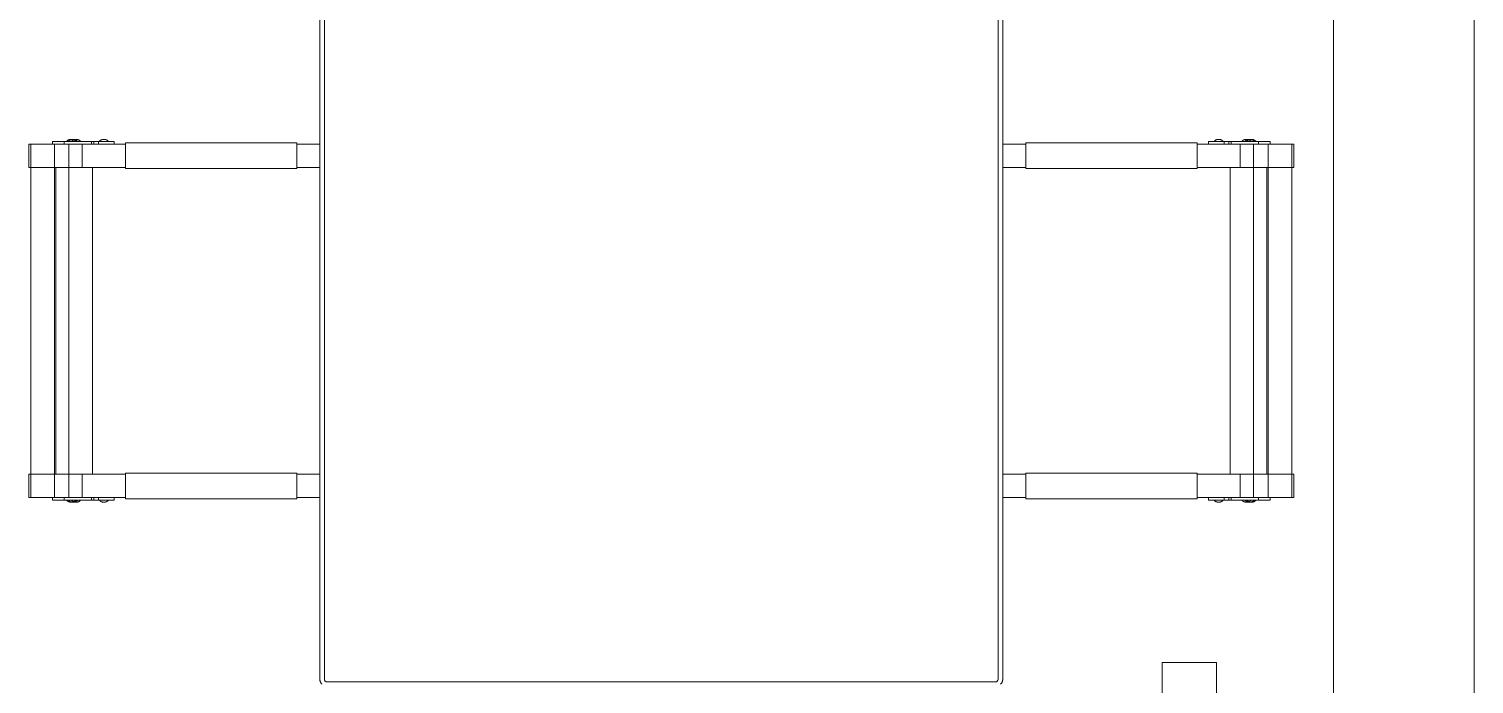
# Model space of a CAD drawing. Header units: inches. Extents: x 22 to 382261, y 22 to 371281.
# Drawn here: x 77000 to 79365, y 53921 to 54993 of the extents above; entities that cross this region are included whole.
import ezdxf

# ---------------------------------------------------------------- set-up
doc = ezdxf.new("R2010")
doc.units = ezdxf.units.IN
doc.header["$MEASUREMENT"] = 0
for name, color, linetype, lineweight in [('I-FURN', 30, 'Continuous', 9), ('I-WALL', 2, 'Continuous', 9), ('Q-CASE', 31, 'Continuous', 9)]:
    doc.layers.add(name, color=color, linetype=linetype, lineweight=lineweight)

# ---------------------------------------------------------------- blocks, each defined once
blk = doc.blocks.new('Casework 26 - Casework 23-692853-01-GROUND FLOOR FURNITURE PLAN')
at = {"layer": 'Q-CASE', "lineweight": 18}
for p, q in [((-22960.3, -2601.8), (-23049.2, -2601.8)), ((-23049.2, -2601.8), (-23049.2, -2690.7)), ((-22960.3, -2690.7), (-22960.3, -2601.8))]:
    blk.add_line(p, q, dxfattribs=at)
blk = doc.blocks.new('DFXFCFB - Dining_Table_9162-V94-01-GROUND FLOOR FURNITURE PLAN')
at = {"layer": 'I-FURN'}
for p, q in [((103.4, 1031.8), (103.4, 1034.8)), ((141.5, 1034.8), (103.4, 1034.8)), ((103.4, 977.3), (103.4, 1031.8)), ((141.5, 1031.8), (103.4, 1031.8)), ((103.4, 993), (103.4, 1031.8)), ((681.2, 1031.8), (103.4, 1031.8)), ((141.5, 1034.8), (141.5, 1031.8)), ((141.5, 1031.8), (141.5, 977.3)), ((643.1, 1031.8), (643.1, 1034.8)), ((681.2, 1034.8), (643.1, 1034.8)), ((643.1, 977.3), (643.1, 1031.8)), ((681.2, 1031.8), (643.1, 1031.8)), ((681.2, 1034.8), (681.2, 1031.8)), ((681.2, 1031.8), (681.2, 977.3)), ((681.2, 1031.8), (681.2, 993)), ((99.1, 977), (99.1, 996.3)), ((103.4, 996.3), (99.1, 996.3)), ((685.6, 996.3), (681.2, 996.3)), ((685.6, 996.3), (685.6, 977)), ((99.1, 932.4), (99.1, 977)), ((103.4, 977), (99.1, 977)), ((681.2, 993), (103.4, 993)), ((103.4, 977.3), (103.4, 969.3)), ((643.1, 993.1), (141.5, 993.1)), ((141.5, 977.3), (141.5, 990.7)), ((141.5, 990.7), (643.1, 990.7)), ((141.5, 969.3), (141.5, 977.3)), ((141.5, 977.3), (141.5, 969.3)), ((643.1, 990.7), (643.1, 977.3)), ((643.1, 977.3), (643.1, 969.3)), ((643.1, 969.3), (643.1, 977.3)), ((681.2, 969.3), (681.2, 977.3)), ((685.6, 977), (681.2, 977)), ((685.6, 977), (685.6, 932.4)), ((95.8, 967.4), (95.8, 965.6)), ((95.8, 965.6), (95.8, 963.9)), ((95.8, 964.4), (95.8, 962.7)), ((95.8, 962.7), (95.8, 960.9)), ((95.8, 959.3), (95.8, 957.6)), ((95.8, 957.6), (95.8, 955.8)), ((103.4, 969.3), (141.5, 969.3)), ((103.4, 947.4), (103.4, 969.3)), ((141.5, 969.3), (103.4, 969.3)), ((103.4, 877), (103.4, 947.4)), ((141.5, 947.4), (103.4, 947.4)), ((141.5, 969.3), (643.1, 969.3)), ((141.5, 947.3), (141.5, 969.3)), ((643.1, 969.3), (141.5, 969.3)), ((141.5, 947.4), (141.5, 877)), ((643.1, 969.3), (681.2, 969.3)), ((681.2, 969.3), (643.1, 969.3)), ((643.1, 969.3), (643.1, 947.3)), ((643.1, 877), (643.1, 947.4)), ((681.2, 947.4), (643.1, 947.4)), ((681.2, 969.3), (681.2, 947.4)), ((681.2, 947.4), (681.2, 877)), ((688.9, 965.6), (688.9, 967.4)), ((688.9, 963.9), (688.9, 965.6)), ((688.9, 962.7), (688.9, 964.4)), ((688.9, 960.9), (688.9, 962.7)), ((688.9, 957.6), (688.9, 959.3)), ((688.9, 955.8), (688.9, 957.6)), ((99.1, 932.4), (99.1, 928.7)), ((99.1, 932.4), (103.4, 932.4)), ((99.1, 920.9), (99.1, 931.8)), ((99.1, 925.1), (99.1, 928.7)), ((103.4, 928.7), (99.1, 928.7)), ((99.1, 925.1), (99.1, 920.9)), ((643.1, 930.6), (141.5, 930.6)), ((681.2, 932.4), (685.6, 932.4)), ((685.6, 928.7), (681.2, 928.7)), ((685.6, 928.7), (685.6, 932.4)), ((685.6, 931.8), (685.6, 920.9)), ((685.6, 928.7), (685.6, 925.1)), ((685.6, 920.9), (685.6, 925.1)), ((95.8, 913.8), (95.8, 912.1)), ((95.8, 912.1), (95.8, 910.3)), ((99.1, 895.5), (99.1, 920.9)), ((103.4, 920.9), (99.1, 920.9)), ((685.6, 920.9), (681.2, 920.9)), ((685.6, 920.9), (685.6, 895.5)), ((688.9, 912.1), (688.9, 913.8)), ((688.9, 910.3), (688.9, 912.1)), ((103.4, 895.5), (99.1, 895.5)), ((101.3, 877), (143.2, 877)), ((101.3, 877), (101.3, 596.3)), ((143.2, 596.3), (143.2, 877)), ((641.5, 877), (683.4, 877)), ((641.5, 877), (641.5, 596.3)), ((685.6, 895.5), (681.2, 895.5)), ((683.4, 596.3), (683.4, 877)), ((143.2, 596.3), (101.3, 596.3)), ((103.4, 558.5), (103.4, 596.3)), ((141.5, 596.3), (141.5, 558.5)), ((683.4, 596.3), (641.5, 596.3)), ((643.1, 558.5), (643.1, 596.3)), ((681.2, 596.3), (681.2, 558.5)), ((978.1, 558.8), (-978.1, 558.8)), ((978.1, 551.3), (-978.1, 551.3)), ((-978.1, 551.3), (978.1, 551.3)), ((983.1, -546.3), (983.1, 546.3)), ((983.1, 546.3), (983.1, -546.3)), ((-978.1, -551.3), (978.1, -551.3)), ((978.1, -551.3), (-978.1, -551.3)), ((-978.1, -558.8), (978.1, -558.8)), ((103.4, -596.3), (103.4, -558.2)), ((141.5, -558.2), (141.5, -596.3)), ((643.1, -596.3), (643.1, -558.4)), ((681.2, -558.4), (681.2, -596.3)), ((101.3, -596.3), (143.2, -596.3)), ((101.3, -596.3), (101.3, -877)), ((143.2, -877), (143.2, -596.3)), ((641.5, -596.3), (683.4, -596.3)), ((641.5, -596.3), (641.5, -877)), ((683.4, -877), (683.4, -596.3)), ((99.1, -920.9), (99.1, -895.5)), ((99.1, -895.5), (103.4, -895.5)), ((143.2, -877), (101.3, -877)), ((103.4, -947.4), (103.4, -877)), ((141.5, -877), (141.5, -947.4)), ((683.4, -877), (641.5, -877)), ((643.1, -947.4), (643.1, -877)), ((681.2, -877), (681.2, -947.4)), ((681.2, -895.5), (685.6, -895.5)), ((685.6, -895.5), (685.6, -920.9)), ((95.8, -910.3), (95.8, -912.1)), ((95.8, -912.1), (95.8, -913.8)), ((99.1, -931.8), (99.1, -920.9)), ((99.1, -920.9), (103.4, -920.9)), ((99.1, -921.8), (99.1, -925.1)), ((681.2, -920.9), (685.6, -920.9)), ((685.6, -920.9), (685.6, -931.8)), ((685.6, -925.1), (685.6, -921.8)), ((688.9, -912.1), (688.9, -910.3)), ((688.9, -913.8), (688.9, -912.1)), ((99.1, -928.7), (99.1, -925.1)), ((99.1, -928.7), (99.1, -932.4)), ((99.1, -928.7), (103.4, -928.7)), ((99.1, -977), (99.1, -932.4)), ((103.4, -932.4), (99.1, -932.4)), ((141.5, -930.6), (643.1, -930.6)), ((681.2, -928.7), (685.6, -928.7)), ((685.6, -932.4), (681.2, -932.4)), ((685.6, -925.1), (685.6, -928.7)), ((685.6, -932.4), (685.6, -928.7)), ((685.6, -932.4), (685.6, -977)), ((95.8, -955.8), (95.8, -957.6)), ((95.8, -957.6), (95.8, -959.3)), ((95.8, -960.9), (95.8, -962.7)), ((95.8, -962.7), (95.8, -964.4)), ((95.8, -963.9), (95.8, -965.6)), ((95.8, -965.6), (95.8, -967.4)), ((103.4, -969.3), (103.4, -947.4)), ((103.4, -947.4), (141.5, -947.4)), ((141.5, -969.3), (103.4, -969.3)), ((103.4, -969.3), (103.4, -977.3)), ((103.4, -969.3), (141.5, -969.3)), ((141.5, -969.3), (141.5, -947.3)), ((141.5, -977.3), (141.5, -969.3)), ((643.1, -969.3), (141.5, -969.3)), ((141.5, -969.3), (141.5, -977.3)), ((141.5, -969.3), (643.1, -969.3)), ((643.1, -947.3), (643.1, -969.3)), ((643.1, -947.4), (681.2, -947.4)), ((681.2, -969.3), (643.1, -969.3)), ((643.1, -969.3), (643.1, -977.3)), ((643.1, -969.3), (681.2, -969.3)), ((643.1, -977.3), (643.1, -969.3)), ((681.2, -947.4), (681.2, -969.3)), ((681.2, -977.3), (681.2, -969.3)), ((688.9, -957.6), (688.9, -955.8)), ((688.9, -959.3), (688.9, -957.6)), ((688.9, -962.7), (688.9, -960.9)), ((688.9, -964.4), (688.9, -962.7)), ((688.9, -965.6), (688.9, -963.9)), ((688.9, -967.4), (688.9, -965.6)), ((99.1, -996.3), (99.1, -977)), ((99.1, -977), (103.4, -977)), ((103.4, -1031.8), (103.4, -977.3)), ((103.4, -1031.8), (103.4, -993)), ((103.4, -993), (681.2, -993)), ((141.5, -977.3), (141.5, -1031.8)), ((141.5, -990.7), (141.5, -977.3)), ((643.1, -990.7), (141.5, -990.7)), ((141.5, -993.1), (643.1, -993.1)), ((643.1, -1031.8), (643.1, -977.3)), ((643.1, -977.3), (643.1, -990.7)), ((681.2, -977), (685.6, -977)), ((681.2, -977.3), (681.2, -1031.8)), ((681.2, -993), (681.2, -1031.8)), ((685.6, -977), (685.6, -996.3)), ((99.1, -996.3), (103.4, -996.3)), ((681.2, -996.3), (685.6, -996.3)), ((103.4, -1034.8), (103.4, -1031.8)), ((103.4, -1031.8), (141.5, -1031.8)), ((103.4, -1031.8), (681.2, -1031.8)), ((103.4, -1034.8), (141.5, -1034.8)), ((141.5, -1031.8), (141.5, -1034.8)), ((643.1, -1034.8), (643.1, -1031.8)), ((643.1, -1031.8), (681.2, -1031.8)), ((643.1, -1034.8), (681.2, -1034.8)), ((681.2, -1031.8), (681.2, -1034.8))]:
    blk.add_line(p, q, dxfattribs=at)
at = {"layer": 'I-FURN', "flags": 128}
for points in [[(95.8, 967.4), (95.8, 967.7), (95.9, 968), (95.9, 968.3), (96, 968.6), (96.1, 968.9), (96.2, 969.3), (96.3, 969.6), (96.4, 969.8), (96.5, 970.1), (96.7, 970.4), (96.8, 970.7), (97, 971), (97.2, 971.2), (97.4, 971.5), (97.6, 971.8), (97.8, 972), (98, 972.2), (98.2, 972.5), (98.5, 972.7), (98.7, 972.9), (98.9, 973.1), (99.1, 973.2)], [(95.8, 964.4), (95.8, 964.8), (95.9, 965.1), (95.9, 965.4), (96, 965.7), (96.1, 966), (96.2, 966.3), (96.3, 966.6), (96.4, 966.9), (96.5, 967.2), (96.7, 967.5), (96.8, 967.8), (97, 968.1), (97.2, 968.3), (97.4, 968.6), (97.6, 968.8), (97.8, 969.1), (98, 969.3), (98.2, 969.5), (98.5, 969.8), (98.7, 970), (98.9, 970.2), (99.1, 970.2)], [(685.6, 973.2), (685.9, 973), (686.1, 972.8), (686.3, 972.6), (686.6, 972.3), (686.8, 972.1), (687, 971.9), (687.2, 971.6), (687.4, 971.4), (687.6, 971.1), (687.8, 970.8), (687.9, 970.6), (688.1, 970.3), (688.2, 970), (688.3, 969.7), (688.4, 969.4), (688.6, 969.1), (688.6, 968.8), (688.7, 968.5), (688.8, 968.1), (688.8, 967.8), (688.9, 967.5), (688.9, 967.4)], [(685.6, 970.2), (685.9, 970), (686.1, 969.8), (686.3, 969.6), (686.6, 969.4), (686.8, 969.2), (687, 968.9), (687.2, 968.7), (687.4, 968.4), (687.6, 968.2), (687.8, 967.9), (687.9, 967.6), (688.1, 967.3), (688.2, 967), (688.3, 966.8), (688.4, 966.5), (688.6, 966.1), (688.6, 965.8), (688.7, 965.5), (688.8, 965.2), (688.8, 964.9), (688.9, 964.6), (688.9, 964.4)], [(95.8, 959.3), (95.8, 959.6), (95.9, 959.9), (95.9, 960.3), (96, 960.6), (96.1, 960.9), (96.2, 961.2), (96.3, 961.5), (96.4, 961.8), (96.5, 962.1), (96.7, 962.4), (96.8, 962.6), (97, 962.9), (97.2, 963.2), (97.4, 963.4), (97.6, 963.7), (97.8, 963.9), (98, 964.2), (98.2, 964.4), (98.5, 964.6), (98.7, 964.8), (98.9, 965), (99.1, 965.1)], [(99.1, 958.1), (98.8, 958.2), (98.6, 958.5), (98.3, 958.7), (98.1, 958.9), (97.9, 959.1), (97.7, 959.4), (97.5, 959.6), (97.3, 959.9), (97.1, 960.1), (96.9, 960.4), (96.7, 960.7), (96.6, 961), (96.5, 961.2), (96.3, 961.5), (96.2, 961.8), (96.1, 962.1), (96, 962.5), (95.9, 962.8), (95.9, 963.1), (95.8, 963.4), (95.8, 963.7), (95.8, 963.9)], [(99.1, 955.1), (98.8, 955.3), (98.6, 955.5), (98.3, 955.7), (98.1, 956), (97.9, 956.2), (97.7, 956.4), (97.5, 956.7), (97.3, 956.9), (97.1, 957.2), (96.9, 957.5), (96.7, 957.7), (96.6, 958), (96.5, 958.3), (96.3, 958.6), (96.2, 958.9), (96.1, 959.2), (96, 959.5), (95.9, 959.8), (95.9, 960.1), (95.8, 960.5), (95.8, 960.8), (95.8, 960.9)], [(99.1, 950), (98.8, 950.2), (98.6, 950.4), (98.3, 950.6), (98.1, 950.8), (97.9, 951.1), (97.7, 951.3), (97.5, 951.5), (97.3, 951.8), (97.1, 952.1), (96.9, 952.3), (96.7, 952.6), (96.6, 952.9), (96.5, 953.2), (96.3, 953.5), (96.2, 953.8), (96.1, 954.1), (96, 954.4), (95.9, 954.7), (95.9, 955), (95.8, 955.3), (95.8, 955.7), (95.8, 955.8)], [(685.6, 965.1), (685.9, 964.9), (686.1, 964.7), (686.3, 964.5), (686.6, 964.3), (686.8, 964), (687, 963.8), (687.2, 963.6), (687.4, 963.3), (687.6, 963), (687.8, 962.8), (687.9, 962.5), (688.1, 962.2), (688.2, 961.9), (688.3, 961.6), (688.4, 961.3), (688.6, 961), (688.6, 960.7), (688.7, 960.4), (688.8, 960.1), (688.8, 959.8), (688.9, 959.5), (688.9, 959.3)], [(688.9, 963.9), (688.9, 963.5), (688.8, 963.2), (688.7, 962.9), (688.7, 962.6), (688.6, 962.3), (688.5, 962), (688.4, 961.7), (688.3, 961.4), (688.1, 961.1), (688, 960.8), (687.8, 960.5), (687.7, 960.2), (687.5, 960), (687.3, 959.7), (687.1, 959.5), (686.9, 959.2), (686.7, 959), (686.4, 958.8), (686.2, 958.5), (686, 958.3), (685.7, 958.1), (685.6, 958.1)], [(688.9, 960.9), (688.9, 960.6), (688.8, 960.3), (688.7, 960), (688.7, 959.7), (688.6, 959.3), (688.5, 959), (688.4, 958.7), (688.3, 958.4), (688.1, 958.2), (688, 957.9), (687.8, 957.6), (687.7, 957.3), (687.5, 957), (687.3, 956.8), (687.1, 956.5), (686.9, 956.3), (686.7, 956.1), (686.4, 955.8), (686.2, 955.6), (686, 955.4), (685.7, 955.2), (685.6, 955.1)], [(688.9, 955.8), (688.9, 955.5), (688.8, 955.2), (688.7, 954.8), (688.7, 954.5), (688.6, 954.2), (688.5, 953.9), (688.4, 953.6), (688.3, 953.3), (688.1, 953), (688, 952.7), (687.8, 952.5), (687.7, 952.2), (687.5, 951.9), (687.3, 951.7), (687.1, 951.4), (686.9, 951.2), (686.7, 950.9), (686.4, 950.7), (686.2, 950.5), (686, 950.3), (685.7, 950.1), (685.6, 950)], [(95.8, 913.8), (95.8, 914.2), (95.9, 914.5), (95.9, 914.8), (96, 915.1), (96.1, 915.4), (96.2, 915.7), (96.3, 916), (96.4, 916.3), (96.5, 916.6), (96.7, 916.9), (96.8, 917.2), (97, 917.4), (97.2, 917.7), (97.4, 918), (97.6, 918.2), (97.8, 918.5), (98, 918.7), (98.2, 918.9), (98.5, 919.1), (98.7, 919.4), (98.9, 919.5), (99.1, 919.6)], [(99.1, 904.5), (98.8, 904.7), (98.6, 904.9), (98.3, 905.1), (98.1, 905.3), (97.9, 905.6), (97.7, 905.8), (97.5, 906.1), (97.3, 906.3), (97.1, 906.6), (96.9, 906.9), (96.7, 907.1), (96.6, 907.4), (96.5, 907.7), (96.3, 908), (96.2, 908.3), (96.1, 908.6), (96, 908.9), (95.9, 909.2), (95.9, 909.5), (95.8, 909.9), (95.8, 910.2), (95.8, 910.3)], [(685.6, 919.6), (685.9, 919.4), (686.1, 919.2), (686.3, 919), (686.6, 918.8), (686.8, 918.6), (687, 918.3), (687.2, 918.1), (687.4, 917.8), (687.6, 917.6), (687.8, 917.3), (687.9, 917), (688.1, 916.7), (688.2, 916.4), (688.3, 916.1), (688.4, 915.8), (688.6, 915.5), (688.6, 915.2), (688.7, 914.9), (688.8, 914.6), (688.8, 914.3), (688.9, 914), (688.9, 913.8)], [(688.9, 910.3), (688.9, 910), (688.8, 909.7), (688.7, 909.4), (688.7, 909.1), (688.6, 908.7), (688.5, 908.4), (688.4, 908.1), (688.3, 907.8), (688.1, 907.5), (688, 907.3), (687.8, 907), (687.7, 906.7), (687.5, 906.4), (687.3, 906.2), (687.1, 905.9), (686.9, 905.7), (686.7, 905.5), (686.4, 905.2), (686.2, 905), (686, 904.8), (685.7, 904.6), (685.6, 904.5)], [(986.8, 555.3), (986.4, 555.6), (986.1, 555.9), (985.7, 556.2), (985.3, 556.5), (984.9, 556.8), (984.4, 557.1), (984, 557.3), (983.5, 557.6), (983.1, 557.8), (982.6, 558), (982.2, 558.1), (981.7, 558.3), (981.2, 558.4), (980.7, 558.5), (980.2, 558.6), (979.7, 558.7), (979.2, 558.7), (978.7, 558.8), (978.2, 558.8), (978.1, 558.8)], [(978.1, -558.8), (978.6, -558.8), (979.1, -558.8), (979.6, -558.7), (980.1, -558.6), (980.6, -558.6), (981.1, -558.4), (981.6, -558.3), (982, -558.2), (982.5, -558), (983, -557.8), (983.4, -557.6), (983.9, -557.4), (984.3, -557.1), (984.7, -556.9), (985.2, -556.6), (985.6, -556.3), (986, -556), (986.3, -555.7), (986.7, -555.4)], [(95.8, -910.3), (95.8, -910), (95.9, -909.7), (95.9, -909.4), (96, -909.1), (96.1, -908.7), (96.2, -908.4), (96.3, -908.1), (96.4, -907.8), (96.5, -907.5), (96.7, -907.3), (96.8, -907), (97, -906.7), (97.2, -906.4), (97.4, -906.2), (97.6, -905.9), (97.8, -905.7), (98, -905.5), (98.2, -905.2), (98.5, -905), (98.7, -904.8), (98.9, -904.6), (99.1, -904.5)], [(99.1, -919.6), (98.8, -919.4), (98.6, -919.2), (98.3, -919), (98.1, -918.8), (97.9, -918.6), (97.7, -918.3), (97.5, -918.1), (97.3, -917.8), (97.1, -917.6), (96.9, -917.3), (96.7, -917), (96.6, -916.7), (96.5, -916.4), (96.3, -916.1), (96.2, -915.8), (96.1, -915.5), (96, -915.2), (95.9, -914.9), (95.9, -914.6), (95.8, -914.3), (95.8, -914), (95.8, -913.8)], [(685.6, -904.5), (685.9, -904.7), (686.1, -904.9), (686.3, -905.1), (686.6, -905.3), (686.8, -905.6), (687, -905.8), (687.2, -906.1), (687.4, -906.3), (687.6, -906.6), (687.8, -906.9), (687.9, -907.1), (688.1, -907.4), (688.2, -907.7), (688.3, -908), (688.4, -908.3), (688.6, -908.6), (688.6, -908.9), (688.7, -909.2), (688.8, -909.5), (688.8, -909.9), (688.9, -910.2), (688.9, -910.3)], [(688.9, -913.8), (688.9, -914.2), (688.8, -914.5), (688.7, -914.8), (688.7, -915.1), (688.6, -915.4), (688.5, -915.7), (688.4, -916), (688.3, -916.3), (688.1, -916.6), (688, -916.9), (687.8, -917.2), (687.7, -917.4), (687.5, -917.7), (687.3, -918), (687.1, -918.2), (686.9, -918.5), (686.7, -918.7), (686.4, -918.9), (686.2, -919.1), (686, -919.4), (685.7, -919.5), (685.6, -919.6)], [(95.8, -955.8), (95.8, -955.5), (95.9, -955.2), (95.9, -954.8), (96, -954.5), (96.1, -954.2), (96.2, -953.9), (96.3, -953.6), (96.4, -953.3), (96.5, -953), (96.7, -952.7), (96.8, -952.5), (97, -952.2), (97.2, -951.9), (97.4, -951.7), (97.6, -951.4), (97.8, -951.2), (98, -950.9), (98.2, -950.7), (98.5, -950.5), (98.7, -950.3), (98.9, -950.1), (99.1, -950)], [(95.8, -960.9), (95.8, -960.6), (95.9, -960.3), (95.9, -960), (96, -959.7), (96.1, -959.3), (96.2, -959), (96.3, -958.7), (96.4, -958.4), (96.5, -958.2), (96.7, -957.9), (96.8, -957.6), (97, -957.3), (97.2, -957), (97.4, -956.8), (97.6, -956.5), (97.8, -956.3), (98, -956.1), (98.2, -955.8), (98.5, -955.6), (98.7, -955.4), (98.9, -955.2), (99.1, -955.1)], [(95.8, -963.9), (95.8, -963.5), (95.9, -963.2), (95.9, -962.9), (96, -962.6), (96.1, -962.3), (96.2, -962), (96.3, -961.7), (96.4, -961.4), (96.5, -961.1), (96.7, -960.8), (96.8, -960.5), (97, -960.2), (97.2, -960), (97.4, -959.7), (97.6, -959.5), (97.8, -959.2), (98, -959), (98.2, -958.8), (98.5, -958.5), (98.7, -958.3), (98.9, -958.1), (99.1, -958.1)], [(99.1, -965.1), (98.8, -964.9), (98.6, -964.7), (98.3, -964.5), (98.1, -964.3), (97.9, -964), (97.7, -963.8), (97.5, -963.6), (97.3, -963.3), (97.1, -963), (96.9, -962.8), (96.7, -962.5), (96.6, -962.2), (96.5, -961.9), (96.3, -961.6), (96.2, -961.3), (96.1, -961), (96, -960.7), (95.9, -960.4), (95.9, -960.1), (95.8, -959.8), (95.8, -959.5), (95.8, -959.3)], [(99.1, -970.2), (98.8, -970), (98.6, -969.8), (98.3, -969.6), (98.1, -969.4), (97.9, -969.2), (97.7, -968.9), (97.5, -968.7), (97.3, -968.4), (97.1, -968.2), (96.9, -967.9), (96.7, -967.6), (96.6, -967.3), (96.5, -967), (96.3, -966.8), (96.2, -966.5), (96.1, -966.1), (96, -965.8), (95.9, -965.5), (95.9, -965.2), (95.8, -964.9), (95.8, -964.6), (95.8, -964.4)], [(99.1, -973.2), (98.8, -973), (98.6, -972.8), (98.3, -972.6), (98.1, -972.3), (97.9, -972.1), (97.7, -971.9), (97.5, -971.6), (97.3, -971.4), (97.1, -971.1), (96.9, -970.8), (96.7, -970.6), (96.6, -970.3), (96.5, -970), (96.3, -969.7), (96.2, -969.4), (96.1, -969.1), (96, -968.8), (95.9, -968.5), (95.9, -968.1), (95.8, -967.8), (95.8, -967.5), (95.8, -967.4)], [(685.6, -950), (685.9, -950.2), (686.1, -950.4), (686.3, -950.6), (686.6, -950.8), (686.8, -951.1), (687, -951.3), (687.2, -951.5), (687.4, -951.8), (687.6, -952.1), (687.8, -952.3), (687.9, -952.6), (688.1, -952.9), (688.2, -953.2), (688.3, -953.5), (688.4, -953.8), (688.6, -954.1), (688.6, -954.4), (688.7, -954.7), (688.8, -955), (688.8, -955.3), (688.9, -955.7), (688.9, -955.8)], [(685.6, -955.1), (685.9, -955.3), (686.1, -955.5), (686.3, -955.7), (686.6, -956), (686.8, -956.2), (687, -956.4), (687.2, -956.7), (687.4, -956.9), (687.6, -957.2), (687.8, -957.5), (687.9, -957.7), (688.1, -958), (688.2, -958.3), (688.3, -958.6), (688.4, -958.9), (688.6, -959.2), (688.6, -959.5), (688.7, -959.8), (688.8, -960.1), (688.8, -960.5), (688.9, -960.8), (688.9, -960.9)], [(685.6, -958.1), (685.9, -958.2), (686.1, -958.5), (686.3, -958.7), (686.6, -958.9), (686.8, -959.1), (687, -959.4), (687.2, -959.6), (687.4, -959.9), (687.6, -960.1), (687.8, -960.4), (687.9, -960.7), (688.1, -961), (688.2, -961.2), (688.3, -961.5), (688.4, -961.8), (688.6, -962.1), (688.6, -962.5), (688.7, -962.8), (688.8, -963.1), (688.8, -963.4), (688.9, -963.7), (688.9, -963.9)], [(688.9, -959.3), (688.9, -959.6), (688.8, -959.9), (688.7, -960.3), (688.7, -960.6), (688.6, -960.9), (688.5, -961.2), (688.4, -961.5), (688.3, -961.8), (688.1, -962.1), (688, -962.4), (687.8, -962.6), (687.7, -962.9), (687.5, -963.2), (687.3, -963.4), (687.1, -963.7), (686.9, -963.9), (686.7, -964.2), (686.4, -964.4), (686.2, -964.6), (686, -964.8), (685.7, -965), (685.6, -965.1)], [(688.9, -964.4), (688.9, -964.8), (688.8, -965.1), (688.7, -965.4), (688.7, -965.7), (688.6, -966), (688.5, -966.3), (688.4, -966.6), (688.3, -966.9), (688.1, -967.2), (688, -967.5), (687.8, -967.8), (687.7, -968.1), (687.5, -968.3), (687.3, -968.6), (687.1, -968.8), (686.9, -969.1), (686.7, -969.3), (686.4, -969.5), (686.2, -969.8), (686, -970), (685.7, -970.2), (685.6, -970.2)], [(688.9, -967.4), (688.9, -967.7), (688.8, -968), (688.7, -968.3), (688.7, -968.6), (688.6, -968.9), (688.5, -969.3), (688.4, -969.6), (688.3, -969.8), (688.1, -970.1), (688, -970.4), (687.8, -970.7), (687.7, -971), (687.5, -971.2), (687.3, -971.5), (687.1, -971.8), (686.9, -972), (686.7, -972.2), (686.4, -972.5), (686.2, -972.7), (686, -972.9), (685.7, -973.1), (685.6, -973.2)]]:
    blk.add_lwpolyline(points, dxfattribs=at)
at = {"layer": 'I-FURN'}
for centre, start, end in [((978.1, 546.3), 0, 90), ((978.1, 546.3), 0, 90), ((978.1, 546.3), 360, 90), ((978.1, 546.3), 60, 75), ((978.1, 546.3), 15, 30), ((978.1, -546.3), 270, 0), ((978.1, -546.3), 270, 0), ((978.1, -546.3), 270, 0), ((978.1, -546.3), 285, 300), ((978.1, -546.3), 330, 345)]:
    blk.add_arc(centre, 5, start, end, dxfattribs=at)

msp = doc.modelspace()

# ---------------------------------------------------------------- linework, layer by layer
at = {"layer": 'I-WALL'}
for p, q in [((79134.9, 58656), (79134.9, 51736)), ((79364.9, 58656), (79364.9, 51736))]:
    msp.add_line(p, q, dxfattribs=at)

# ---------------------------------------------------------------- block references
at = {"layer": 'I-FURN', "rotation": 269.9999999999997}
msp.add_blockref('DFXFCFB - Dining_Table_9162-V94-01-GROUND FLOOR FURNITURE PLAN', (78034.9, 54907.5), dxfattribs=at)
at = {"layer": 'Q-CASE'}
msp.add_blockref('Casework 26 - Casework 23-692853-01-GROUND FLOOR FURNITURE PLAN', (101903.7, 56557.9), dxfattribs=at)

doc.saveas('drawing.dxf')
